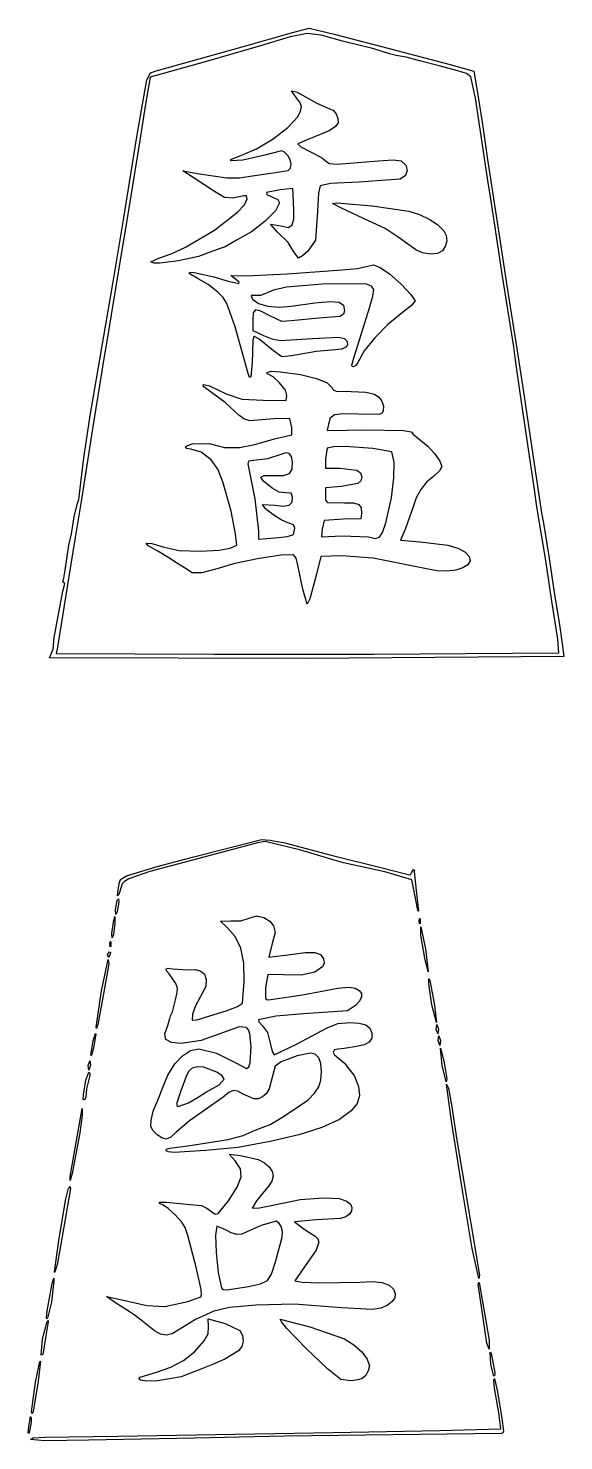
# Model space of a CAD drawing. Extents: x 42 to 612, y 45 to 848.
# Drawn here: x 48.3 to 122.4, y 265.2 to 460.7 of the extents above; entities that cross this region are included whole.
import ezdxf

# ---------------------------------------------------------------- set-up
doc = ezdxf.new("R2010")
doc.units = 0
doc.layers.get('0').update_dxf_attribs({"linetype": 'CONTINUOUS'})

msp = doc.modelspace()

# ---------------------------------------------------------------- linework, layer by layer
at = {"color": 7}
for points in [[(51.226778, 373.543142), (51.448645, 374.110065), (51.70642, 374.737895), (51.855992, 376.372173), (53.044304, 382.78144), (53.310843, 383.641335), (53.34785, 383.83128), (53.203414, 383.910284), (53.060642, 384.072262), (53.172992, 384.55002), (53.401823, 385.6745), (53.884555, 389.133821), (54.23703, 390.723305), (54.61494, 393.038409), (55.075265, 394.928778), (55.258047, 395.457945), (55.963577, 401.240493), (56.874942, 407.371735), (57.226184, 409.223819), (60.036017, 425.582159), (61.46899, 434.181118), (63.35645, 445.955076), (64.673051, 453.544199), (65.196463, 454.526624), (65.981498, 454.82174), (70.776042, 456.12394), (77.919792, 458.146468), (85.063542, 460.165397), (87.180208, 460.697368), (90.619792, 459.861999), (98.425, 457.848626), (106.513164, 455.713042), (109.97112, 454.747683), (110.307403, 452.864908), (111.130966, 447.674868), (111.893003, 442.515493), (113.656798, 431.138409), (114.575905, 425.052993), (115.486331, 419.232159), (115.997276, 416.057159), (116.805858, 410.633201), (119.33614, 393.881319), (119.696047, 391.892949), (120.373746, 387.610429), (121.181839, 382.322784), (121.833402, 378.089451), (122.230422, 375.4823), (122.447288, 373.713137), (86.803717, 373.455115), (51.226778, 373.543142)], [(108.947887, 374.126019), (121.745682, 374.246246), (121.605807, 376.144605), (120.801183, 381.396743), (119.988314, 386.688409), (118.671893, 394.748068), (118.43081, 396.500006), (116.422683, 410.236326), (115.774229, 414.734243), (115.523978, 416.586326), (113.900479, 426.640493), (112.973165, 432.858201), (112.298424, 437.356118), (111.934704, 439.605076), (111.121944, 444.896743), (110.20071, 451.022217), (109.576037, 453.952848), (108.979756, 454.420393), (107.766829, 454.808352), (105.171875, 455.48206), (102.658333, 456.137645), (100.595364, 456.700493), (99.221914, 456.935284), (98.318635, 457.157931), (96.120207, 457.829126), (91.810417, 458.912621), (88.86203, 459.740159), (86.912111, 459.960451), (84.567075, 459.493488), (80.433333, 458.25918), (72.760417, 456.042316), (65.154924, 453.915912), (64.449105, 449.923826), (63.657176, 444.896743), (62.040672, 434.974868), (60.33987, 424.656118), (59.149401, 417.380076), (58.755074, 414.998826), (57.944102, 410.104034), (57.287737, 406.137454), (55.559161, 394.890493), (54.784498, 390.194588), (53.857327, 384.506047), (52.249954, 374.717548), (52.113603, 374.12377), (74.012531, 374.05609), (96.094039, 374.060323), (108.947887, 374.125966)], [(101.961532, 430.029197), (99.624737, 431.667603), (97.691945, 432.959034), (95.382257, 434.053324), (91.678091, 435.768221), (90.421643, 436.429018), (91.016632, 436.537285), (95.920692, 436.128239), (100.98433, 435.376479), (102.451196, 434.924465), (103.81162, 434.285205), (104.97343, 433.510373), (105.844462, 432.651641), (106.166375, 432.011773), (106.23423, 431.287634), (106.053723, 430.553019), (105.630554, 429.881665), (104.955065, 429.515455), (103.970315, 429.423936), (102.898427, 429.598164), (101.961532, 430.029197)], [(84.993324, 390.620303), (85.191761, 391.487739), (84.995144, 391.974335), (84.227461, 392.235267), (83.311214, 392.632697), (82.138454, 393.382765), (81.127806, 394.187415), (80.697896, 394.74857), (82.406109, 394.665147), (83.642531, 394.557726), (84.430912, 394.693722), (84.82498, 395.097688), (84.87846, 395.794151), (84.664352, 396.347394), (83.925831, 396.390786), (83.028742, 396.490613), (82.073747, 397.04264), (80.858974, 398.019773), (80.475738, 398.56373), (80.934502, 398.779788), (82.245721, 398.773174), (83.621216, 398.79434), (84.44924, 399.068422), (84.833751, 399.670455), (84.878706, 400.675607), (84.733225, 401.405699), (84.419845, 401.813765), (83.926921, 401.907058), (83.242806, 401.692771), (81.399679, 401.098015), (79.524889, 400.843803), (78.75806, 400.755459), (78.679942, 400.380782), (79.674839, 395.56473), (80.168729, 391.067158), (80.168729, 389.957389), (82.483833, 390.1381), (84.175976, 390.354291), (84.993324, 390.620356)], [(97.795368, 392.244712), (98.561763, 395.684296), (98.908224, 398.462421), (98.95709, 400.640629), (98.64272, 402.037047), (96.01966, 402.540602), (92.179069, 402.810663), (90.578165, 402.749676), (89.682812, 402.556742), (89.429145, 401.09267), (89.429145, 399.785364), (91.430914, 399.785364), (93.80143, 399.53266), (94.305221, 399.172721), (94.456229, 398.617837), (94.347856, 398.041865), (93.930211, 397.667877), (91.611958, 397.26108), (89.429145, 397.071189), (89.429145, 396.047039), (89.462753, 395.382988), (89.740383, 395.057683), (92.088568, 395.009291), (93.298116, 394.980134), (94.037269, 394.754576), (94.38223, 394.283671), (94.409202, 393.518469), (94.323937, 392.775837), (91.867268, 392.743558), (89.240177, 392.540834), (88.973475, 391.337403), (88.877198, 390.304364), (91.732859, 390.418717), (95.38227, 390.282377), (96.31811, 390.061424), (96.919291, 390.222978), (97.355237, 390.904836), (97.795368, 392.244739)], [(101.902035, 340.271021), (101.381571, 342.817953), (97.646837, 343.897453), (91.942788, 345.147397), (90.619871, 345.541547), (86.025479, 346.925794), (81.094871, 348.099565), (80.036538, 347.906419), (70.511538, 345.403699), (65.113506, 343.940209), (62.203089, 342.963526), (61.58185, 342.558264), (61.25365, 342.26029), (61.114779, 341.783829), (60.827243, 340.783333), (60.633364, 340.604396), (60.69539, 341.047917), (60.850634, 342.318181), (61.063841, 342.846581), (61.857009, 343.338573), (66.145913, 344.634344), (71.040704, 345.942047), (80.593533, 348.369943), (81.779269, 348.30549), (83.810454, 347.917505), (90.222996, 346.212557), (97.102163, 344.509434), (100.872475, 343.550796), (101.225048, 343.516506), (101.335496, 343.797731), (101.615695, 344.222917), (101.766087, 344.146055), (101.734194, 343.96127), (102.006699, 341.336948), (102.342521, 338.489713), (102.277328, 338.480453), (102.172545, 338.813193), (101.902035, 340.2711)], [(60.355504, 338.666667), (60.589663, 339.989583), (60.788942, 340.169315), (60.823822, 339.725), (60.589663, 338.402083), (60.407468, 337.98891), (60.355504, 338.666667)], [(59.85351, 335.359878), (60.060417, 336.947378), (60.262392, 337.741128), (60.267313, 336.815086), (60.060406, 335.227586), (59.878066, 334.764142), (59.853513, 335.359878)], [(102.435604, 337.079167), (102.474808, 337.44916), (102.569058, 337.409896), (102.569058, 336.748438), (102.474808, 336.709173), (102.435604, 337.079167)], [(103.191371, 331.980249), (102.65796, 335.160938), (102.640948, 336.285417), (103.310148, 333.24628), (103.668489, 330.063581), (103.191376, 331.980249)], [(59.26672, 332.448958), (59.523, 332.845833), (59.659261, 332.729258), (59.626984, 332.448958), (59.370703, 332.052083), (59.266667, 332.448958)], [(59.573025, 333.904167), (59.612228, 334.27416), (59.706478, 334.234896), (59.706478, 333.573438), (59.612228, 333.534173), (59.573025, 333.904167)], [(57.671036, 322.416831), (58.432385, 327.431347), (59.356273, 331.7875), (59.441786, 331.192188), (58.595186, 326.495833), (57.910592, 322.801933), (57.739351, 322.214161), (57.671036, 322.416831)], [(104.171837, 325.512721), (103.764241, 328.428588), (103.741381, 329.147752), (103.881989, 328.877083), (104.526424, 325.458005), (104.798146, 323.05625), (104.171843, 325.512721)], [(104.775, 322.130208), (104.876447, 322.791667), (105.10434, 322.130208), (105.002894, 321.46875), (104.775, 322.130208)], [(56.937929, 318.558386), (57.274703, 320.524637), (57.513707, 321.380247), (57.597183, 321.552358), (57.63619, 321.468803), (57.29786, 319.484428), (57.044365, 318.557566), (56.966858, 318.426809), (56.937929, 318.558386)], [(105.039583, 320.542708), (105.14103, 321.204167), (105.368923, 320.542708), (105.267477, 319.88125), (105.039583, 320.542708)], [(105.581857, 317.117651), (105.380144, 319.516178), (105.82624, 317.715715), (106.267763, 315.317188), (106.158419, 314.854167), (105.581857, 317.117651)], [(56.556077, 317.103125), (56.78397, 317.764583), (56.885417, 317.103125), (56.657523, 316.441667), (56.556077, 317.103125)], [(70.460314, 311.921922), (71.816404, 312.708608), (72.970033, 313.438937), (74.708335, 314.422869), (75.404382, 315.202993), (75.113891, 315.661596), (74.394105, 316.182931), (72.550115, 316.891353), (71.674638, 316.911196), (70.983986, 316.716278), (70.490204, 316.312656), (70.205346, 315.706469), (69.408471, 313.589908), (68.82688, 311.947719), (68.832648, 311.546557), (69.03426, 311.414636), (70.460322, 311.921895)], [(55.915661, 313.02997), (56.250681, 315.052604), (56.67248, 316.177083), (56.806841, 316.041061), (56.780779, 315.714063), (56.343084, 313.851316), (56.244728, 312.703871), (56.059353, 312.320649), (55.861971, 312.383355), (55.915653, 313.02997)], [(109.745243, 291.769271), (108.480318, 299.508333), (106.895223, 309.402983), (106.212156, 314.527433), (106.48673, 313.979348), (106.879715, 311.679167), (107.655098, 306.784375), (108.30465, 302.683333), (110.762714, 288.065104), (110.669837, 287.602083), (109.745243, 291.769271)], [(54.091628, 301.757292), (55.755434, 311.15), (55.741993, 310.23724), (55.398054, 307.773017), (54.341625, 302.154167), (54.076375, 301.178727), (54.091615, 301.757292)], [(65.748911, 280.372741), (63.896827, 281.831838), (62.923539, 282.573783), (62.376801, 282.942189), (60.493775, 284.164881), (59.096939, 285.139342), (61.027212, 284.726671), (64.688754, 283.881486), (67.186228, 283.756867), (70.390774, 284.451346), (72.159098, 285.063062), (72.274144, 285.383975), (72.22376, 286.088296), (71.545614, 289.193076), (70.377577, 293.555208), (69.985006, 294.667199), (69.521366, 295.415864), (68.635999, 296.408131), (67.654363, 297.313244), (66.901917, 297.800474), (66.452999, 298.012617), (66.434107, 298.17822), (67.402564, 298.163932), (70.198083, 297.927236), (72.282481, 297.703055), (73.009874, 297.368251), (73.702825, 296.830115), (74.151022, 296.538359), (74.589595, 296.632815), (75.998893, 298.352369), (77.214899, 300.26827), (77.751919, 301.678366), (77.648739, 302.809884), (76.944149, 303.890071), (76.100837, 304.850535), (77.671753, 304.664322), (80.115164, 304.069776), (81.008792, 303.607576), (81.661397, 303.060179), (82.05625, 302.446108), (82.176623, 301.783935), (82.005784, 301.092182), (81.527007, 300.389422), (79.866273, 298.380282), (79.276943, 297.361266), (80.322642, 297.412225), (82.153085, 297.779017), (85.938794, 298.533159), (89.166758, 298.762314), (91.329566, 298.707413), (92.407904, 298.335356), (92.886869, 297.908557), (93.100705, 297.44289), (93.045645, 296.960872), (92.717916, 296.484992), (92.240338, 296.134049), (91.500195, 295.921483), (88.171293, 295.737015), (85.128584, 295.444862), (86.634987, 294.368432), (88.006113, 293.498879), (88.361589, 293.091394), (88.500381, 292.65163), (88.138016, 291.523976), (86.939236, 289.813127), (85.195794, 287.312285), (86.197194, 287.126442), (88.615845, 287.02045), (94.191627, 287.122314), (95.95458, 287.185761), (97.293112, 287.049898), (98.244118, 286.707077), (98.844484, 286.149521), (99.108265, 285.532804), (99.054367, 284.960378), (98.67832, 284.420654), (97.97565, 283.902124), (97.083991, 283.505698), (95.940359, 283.329142), (91.678085, 283.571765), (85.128507, 284.066298), (79.771835, 283.922761), (76.160188, 283.585153), (73.995611, 283.1016), (71.418781, 281.934417), (69.05621, 280.468044), (68.217661, 279.972188), (67.412807, 279.791795), (66.602832, 279.925701), (65.748919, 280.37282)], [(51.888766, 288.528125), (52.522133, 292.89375), (53.490347, 298.635949), (53.775655, 299.941298), (54.024808, 300.403604), (54.138071, 300.085363), (52.746788, 292.1), (52.252507, 289.532536), (52.005595, 288.632133), (51.924831, 288.455232), (51.888766, 288.528125)], [(78.776132, 286.518059), (80.460654, 286.862811), (81.402333, 287.322895), (81.963538, 288.227267), (82.50664, 289.904964), (83.441516, 293.358279), (83.465805, 294.125571), (83.299787, 294.828039), (82.992063, 295.340961), (82.591246, 295.539663), (80.544093, 294.955304), (78.456187, 294.047783), (77.83104, 293.761874), (77.141255, 293.720917), (76.389725, 293.924593), (75.579338, 294.372559), (74.393441, 294.880136), (74.200941, 293.633287), (74.287449, 291.194913), (74.586404, 288.458566), (75.031248, 286.317822), (75.242552, 286.10978), (75.814571, 286.067235), (78.776126, 286.518059)], [(50.908299, 283.128667), (51.585852, 286.940704), (51.791179, 287.675267), (51.828681, 287.226401), (51.469605, 284.334347), (50.930403, 282.140554), (50.853007, 282.039034), (50.817288, 282.156482), (50.908299, 283.128667)], [(111.796523, 278.672396), (110.595833, 286.834765), (110.709607, 287.047331), (112.106432, 279.069271), (112.097039, 277.842636), (111.796528, 278.672396)], [(50.253403, 279.247521), (50.869694, 281.672877), (51.009251, 281.792124), (51.036344, 281.612657), (50.66815, 279.398756), (50.271638, 277.083652), (50.051859, 277.017506), (50.253403, 279.247521)], [(63.802456, 273.530933), (63.597192, 273.7426), (63.792433, 273.944556), (66.013515, 274.633029), (68.037144, 275.338646), (69.779311, 276.277123), (71.296284, 277.485501), (72.644325, 279.000876), (73.194397, 279.959541), (73.216754, 280.991336), (73.185782, 282.045833), (75.562965, 281.401626), (77.589025, 280.431981), (77.960127, 279.733904), (78.045432, 278.960183), (77.852199, 278.213079), (77.387683, 277.594854), (75.498375, 276.435397), (73.776427, 275.695833), (72.172301, 275.074089), (69.453088, 274.015623), (66.220448, 273.447245), (64.673848, 273.38737), (63.802445, 273.530933)], [(91.586854, 273.653885), (89.729479, 275.108776), (86.756174, 277.929049), (84.096095, 280.69704), (83.330127, 281.618372), (83.178399, 281.995007), (87.288553, 280.93834), (92.074963, 279.251516), (93.38818, 278.429641), (94.484338, 277.443803), (95.235705, 276.432089), (95.514546, 275.532638), (95.374521, 274.836387), (95.010208, 274.208663), (94.505256, 273.753633), (93.943302, 273.575542), (93.001005, 273.451823), (91.586854, 273.653885)], [(48.702161, 269.166605), (49.285528, 273.288442), (49.722188, 275.497607), (49.879253, 276.096942), (49.958326, 276.152848), (49.627745, 273.412559), (49.194133, 270.574161), (48.951864, 269.194862), (48.78936, 268.901466), (48.702161, 269.166605)], [(112.333479, 275.722662), (112.270355, 277.41671), (112.388293, 277.250816), (112.563368, 276.302391), (112.877656, 274.570375), (112.900119, 274.243377), (112.764475, 274.107354), (112.333487, 275.722662)], [(48.570597, 265.345571), (48.938286, 265.572055), (50.547008, 265.641667), (60.682936, 265.775122), (90.487579, 266.305136), (105.268884, 266.55821), (113.708712, 266.814194), (113.431188, 269.010315), (112.861611, 272.43024), (112.770669, 273.49794), (112.850657, 273.793876), (113.248797, 271.946582), (113.849055, 268.221354), (114.096289, 266.49934), (114.017375, 266.234042), (113.798898, 266.18102), (83.740704, 265.77626), (71.305288, 265.515751), (56.589856, 265.216984), (50.50809, 265.155759), (48.570597, 265.345571)], [(48.325709, 267.096743), (48.585154, 268.529911), (48.676653, 268.350577), (48.658846, 267.692108), (48.405494, 266.302993), (48.309382, 266.151519), (48.264143, 266.232349), (48.325701, 267.096743)]]:
    msp.add_lwpolyline(points, close=True, dxfattribs=at)
for points in [[(65.226872, 428.34896), (66.34711, 428.852171), (68.082052, 429.458914), (70.03556, 430.37207), (74.043609, 432.745092), (77.261937, 435.22609), (78.228296, 436.274236), (78.581229, 437.069971), (78.485344, 437.51246), (78.118208, 437.487854), (76.596854, 437.173), (75.469258, 437.255629), (74.083312, 438.112773), (71.10203, 440.026213), (69.682328, 440.9812), (72.00215, 440.520799), (75.754219, 439.983668), (77.530873, 440.003512), (79.014365, 440.225365), (81.88852, 440.656689), (84.257944, 441.017237), (84.600198, 441.336007), (84.666646, 441.872158), (84.535873, 442.476599), (84.207265, 443.071806), (83.776405, 443.525751), (83.338866, 443.706409), (81.023762, 443.141365), (78.006956, 442.42953), (76.33227, 442.341873), (76.232263, 442.429), (76.433426, 442.582538), (77.698304, 443.067149), (79.871731, 444.016553), (82.177871, 445.399557), (84.213549, 446.944327), (85.575592, 448.378977), (85.996089, 449.154127), (86.106521, 449.841726), (85.904284, 450.479398), (85.386767, 451.104794), (84.716731, 452.046763), (85.501234, 451.8415), (88.23852, 450.332105), (90.018359, 449.551213), (90.502798, 449.334996), (90.916612, 448.836336), (91.172371, 448.203055), (91.182637, 447.582951), (90.804312, 447.073126), (89.936188, 446.500647), (86.915599, 445.268244), (85.612137, 444.716958), (86.028982, 444.303785), (87.375407, 443.597348), (88.868713, 442.817144), (89.638701, 442.226621), (90.017216, 441.956349), (91.039834, 441.88343), (96.798508, 442.363834), (98.829926, 442.483531), (99.902275, 442.325284), (100.568387, 441.764235), (100.769457, 441.027741), (100.512679, 440.304211), (99.805239, 439.782003), (94.080618, 439.368486), (90.134625, 439.183833), (88.726243, 438.883584), (88.451515, 437.868298), (88.34147, 435.366028), (88.060347, 431.359628), (86.98403, 429.83912), (86.246806, 429.16856), (85.694755, 428.889742), (85.067151, 429.749638), (84.280608, 431.036624), (82.75279, 432.527763), (81.803182, 433.568369), (83.232368, 433.32617), (84.316001, 433.132018), (84.81921, 433.502938), (85.068667, 434.246443), (85.076075, 435.482656), (84.948239, 437.725397), (84.931226, 438.49126), (83.164048, 438.326239), (81.248179, 437.938545), (81.298539, 437.675364), (82.012864, 437.359028), (82.816589, 436.976176), (83.079143, 436.529506), (82.52315, 435.433417), (81.098954, 433.995671), (79.172239, 432.53279), (77.10868, 431.361321), (75.527961, 430.46015), (74.852136, 430.212659), (73.713022, 429.808878), (71.851475, 429.109479), (69.088016, 428.50771), (66.51552, 428.191586), (65.642411, 428.199259), (65.226869, 428.34896), (65.226859, 428.348828)], [(78.714367, 412.917137), (76.919264, 419.364504), (75.785832, 422.591944), (75.262991, 423.406014), (74.524814, 424.17873), (73.198942, 425.228729), (71.819603, 426.008588), (70.575051, 426.749792), (70.649219, 426.928809), (71.244606, 426.892614), (73.992999, 426.304816), (75.958726, 425.705984), (77.432416, 425.35131), (77.46269, 425.547287), (76.989776, 425.983506), (76.33227, 426.480896), (78.448937, 426.431922), (84.137479, 426.71328), (91.148937, 427.206675), (93.856014, 427.425353), (95.314746, 427.738831), (96.085599, 427.961081), (97.034538, 427.597385), (98.297069, 426.688462), (99.900962, 425.251748), (101.27915, 423.830724), (101.864562, 422.968764), (101.348045, 422.329822), (100.106207, 421.331205), (98.090683, 419.698408), (96.256533, 417.857781), (94.797438, 416.025356), (93.907065, 414.417113), (93.634028, 413.987112), (93.302648, 413.808254), (93.133317, 413.863896), (93.090542, 414.072361), (93.402629, 415.197316), (94.426611, 418.438462), (95.534451, 422.010337), (96.012011, 423.61186), (96.120987, 424.537082), (95.832504, 425.011162), (95.117687, 425.259156), (89.561437, 425.329112), (84.044462, 424.852597), (82.223512, 424.445933), (81.030553, 423.927482), (80.41795, 423.691711), (79.773783, 423.705999), (79.1576, 423.70203), (79.312884, 423.201068), (80.139334, 422.598321), (81.451873, 422.211368), (83.038632, 422.078176), (84.687743, 422.236821), (87.973937, 422.698995), (90.09875, 422.851739), (91.339786, 422.756595), (91.922148, 422.351835), (92.070928, 421.575733), (91.944986, 421.099112), (91.433576, 420.805187), (88.503104, 420.549229), (84.666646, 420.192967), (83.405303, 420.097029), (81.813268, 420.832545), (80.467054, 421.526467), (79.73614, 421.695959), (79.434219, 421.300222), (79.374979, 420.298404), (79.374979, 418.850948), (80.863085, 418.146971), (82.007236, 417.679135), (83.190207, 417.477205), (87.655876, 417.757293), (91.307343, 417.945438), (92.095225, 417.753483), (92.447234, 417.348988), (92.488478, 416.865276), (92.21416, 416.500336), (91.646441, 416.269911), (90.807484, 416.18961), (88.152198, 415.954263), (84.742824, 415.349452), (83.394558, 415.210969), (82.229283, 416.0207), (80.242182, 417.677203), (79.59765, 418.041693), (79.459172, 417.933399), (79.373492, 417.451593), (79.277041, 414.425712), (79.078317, 412.445465), (78.90556, 412.344209), (78.714367, 412.917243), (78.714367, 412.917243)], [(86.320622, 383.038826), (85.587951, 386.373079), (85.358478, 387.3441), (85.018176, 387.800771), (83.232225, 387.747219), (80.023012, 387.254221), (76.695961, 386.559081), (74.556506, 385.899078), (72.313908, 385.310142), (70.993061, 385.31755), (69.894585, 385.991603), (68.587551, 386.820675), (67.973295, 387.247209), (66.236194, 388.306416), (64.866943, 389.02984), (64.600339, 389.394303), (65.370152, 389.356759), (67.11015, 388.874159), (69.182917, 388.399787), (72.098958, 388.309511), (74.735137, 388.427278), (76.221384, 388.737343), (77.168806, 389.137525), (76.981434, 390.691079), (76.390646, 393.827503), (75.228246, 397.898567), (74.535684, 399.658311), (73.587983, 400.933364), (72.198905, 402.030644), (70.804797, 402.431091), (70.185105, 402.509276), (70.02385, 402.700675), (70.303271, 402.940467), (71.005615, 403.163881), (73.322662, 403.190075), (75.468065, 402.668079), (77.521178, 402.663845), (79.641978, 403.094058), (82.363067, 403.850581), (84.798958, 404.430839), (84.765541, 405.435541), (84.500958, 406.669266), (82.285417, 406.630373), (78.943449, 406.372563), (78.118224, 406.617117), (77.439673, 407.155915), (75.548456, 408.892428), (73.634354, 410.282496), (72.580085, 411.075902), (72.455752, 411.2827), (72.582992, 411.380623), (73.36844, 411.21367), (75.670833, 410.095303), (77.83299, 409.358333), (80.830208, 409.205933), (84.005208, 409.177993), (84.082652, 409.840536), (83.894142, 410.609045), (83.08064, 411.626473), (82.199993, 412.419879), (81.598521, 412.749868), (81.365894, 412.834032), (81.373303, 413.036994), (81.919985, 413.207015), (83.174856, 413.152405), (85.99619, 412.750476), (88.199598, 412.220463), (89.68545, 411.593612), (90.354129, 410.901145), (90.516101, 410.625316), (90.897403, 410.4708), (93.01408, 410.392642), (95.033695, 410.303715), (96.237716, 410.050906), (96.827208, 409.631277), (97.254071, 409.055173), (97.476133, 408.402473), (97.451209, 407.753), (97.303852, 407.408592), (96.889917, 407.242142), (94.025262, 407.268336), (91.8826, 407.308764), (90.681003, 407.1629), (90.110016, 406.729248), (89.859191, 405.906288), (89.694676, 405.015674), (95.052015, 405.084068), (100.247945, 405.016732), (101.297589, 404.831391), (101.599979, 404.520374), (102.639807, 403.63357), (103.601454, 402.851382), (104.552271, 401.811675), (105.279087, 400.777922), (105.568729, 400.01362), (105.24073, 399.429737), (104.44425, 398.710997), (103.446673, 397.846524), (102.629454, 396.832508), (102.004617, 395.686968), (101.584183, 394.427895), (100.507049, 391.466811), (99.83516, 389.820388), (102.539744, 389.605441), (106.371562, 389.116993), (107.761723, 388.70345), (108.734979, 388.192169), (109.349707, 387.546824), (109.468674, 386.945505), (109.157569, 386.416973), (108.482077, 385.990042), (107.507892, 385.69355), (106.300693, 385.556257), (104.926172, 385.606978), (103.450017, 385.874551), (96.040281, 387.342936), (91.662012, 387.67848), (88.78634, 387.586141), (88.148004, 384.940307), (87.281041, 381.716042), (86.888693, 380.976849), (86.320601, 383.038959)], [(67.349764, 305.30755), (67.407711, 305.499744), (67.88604, 305.668363), (70.379167, 305.997504), (75.957152, 306.838747), (78.026747, 307.423423), (79.680406, 308.132057), (80.677184, 308.504087), (81.757422, 308.954435), (83.640843, 310.022399), (86.998231, 312.312632), (87.928357, 313.268386), (88.511761, 314.151089), (88.813841, 315.095731), (88.9, 316.237276), (88.802091, 317.359983), (88.510877, 318.168893), (88.030137, 318.657658), (87.363644, 318.81998), (85.512145, 318.46094), (83.296961, 317.622502), (82.450667, 317.014463), (82.14146, 315.806508), (81.620056, 313.858063), (81.216778, 313.195282), (80.726687, 312.745464), (80.155971, 312.512578), (79.510808, 312.500671), (78.021878, 313.155304), (77.316364, 313.551464), (76.70655, 313.625045), (76.06742, 313.356519), (75.273958, 312.726388), (70.622999, 309.444655), (68.77884, 307.868055), (67.999306, 307.196146), (67.385229, 306.916667), (66.759029, 307.079915), (66.101992, 307.496289), (65.550375, 308.055804), (65.240429, 308.648418), (65.288626, 309.496248), (65.591756, 310.774927), (66.453229, 312.856562), (66.675, 313.510877), (67.614078, 315.773065), (68.561283, 317.311749), (69.629965, 318.46475), (70.757627, 319.178966), (71.881783, 319.401216), (74.326893, 318.794156), (77.016914, 317.481717), (78.520438, 316.70625), (78.822886, 316.902148), (79.029579, 317.479997), (79.143505, 319.722606), (78.976098, 321.500553), (78.78464, 322.039774), (78.489791, 322.365793), (77.495247, 322.438236), (75.803125, 321.837764), (72.220524, 320.557393), (69.439896, 320.147844), (68.086862, 320.285904), (67.344147, 320.724292), (67.189649, 321.492668), (67.601267, 322.620772), (67.859905, 323.594677), (67.959428, 323.958506), (68.263415, 324.527836), (68.677105, 326.215693), (68.913584, 327.210155), (68.922606, 327.799859), (68.711318, 328.475287), (67.76665, 329.772963), (67.40389, 330.193174), (67.372759, 330.468076), (67.655133, 330.570443), (68.232893, 330.473076), (70.35854, 330.362878), (71.449462, 330.371873), (72.194618, 330.175553), (72.658581, 329.740128), (72.905924, 329.031944), (72.863938, 328.027268), (72.139159, 326.673157), (71.424599, 325.352013), (71.019667, 324.228301), (70.955937, 323.393461), (71.59938, 323.427355), (75.686409, 324.667668), (77.249732, 325.293461), (77.923456, 325.716847), (78.159742, 328.701691), (78.107646, 331.26807), (77.709059, 333.337165), (76.946249, 334.965437), (75.801485, 336.209322), (74.877081, 337.100968), (76.34618, 337.133195), (77.7157, 337.148276), (78.854573, 337.480063), (79.887008, 337.81029), (80.891195, 337.569757), (81.71606, 337.091814), (82.247221, 336.445357), (82.448448, 335.533021), (82.039259, 333.973752), (81.609517, 332.110689), (84.610133, 332.451472), (86.646565, 332.731877), (87.9759, 332.74299), (88.765457, 332.463616), (89.182556, 331.872564), (89.262447, 331.304688), (89.067092, 330.799017), (87.957327, 330.01667), (86.066617, 329.610059), (83.608323, 329.663743), (81.459581, 329.717082), (81.132908, 327.884975), (81.140501, 326.374575), (81.399195, 326.179709), (81.888534, 326.225032), (86.254159, 326.898609), (91.146196, 327.817136), (92.735966, 327.950909), (93.539064, 327.788931), (94.125513, 327.498181), (94.407583, 327.09067), (94.409964, 326.58939), (94.140028, 326.024028), (93.60526, 325.424218), (92.480781, 324.691269), (90.487526, 324.546436), (86.386485, 324.261374), (82.551789, 323.917151), (80.146123, 323.439208), (80.21905, 323.12991), (80.712035, 322.582566), (81.399724, 321.672188), (81.790775, 320.212059), (82.071588, 319.044161), (82.344244, 318.558413), (85.424828, 320.05479), (89.664916, 322.303749), (91.156176, 322.90811), (92.847192, 323.056329), (94.117136, 322.977775), (95.007417, 322.726632), (95.566166, 322.279724), (95.841518, 321.613848), (95.839931, 320.890291), (95.504701, 320.350224), (94.811363, 319.971896), (93.735544, 319.733507), (92.008793, 319.470643), (91.148897, 319.385236), (90.66934, 319.252124), (90.487439, 318.955288), (90.685993, 318.558413), (92.059861, 317.438246), (93.463036, 315.647996), (94.035761, 314.190777), (94.156109, 312.955067), (93.816207, 311.857152), (93.008172, 310.813318), (91.390303, 309.642192), (88.957023, 308.537531), (85.736319, 307.509889), (81.756189, 306.569824), (77.289202, 305.736969), (72.81078, 305.330516), (68.461062, 305.08276), (67.648884, 305.136788), (67.349703, 305.307762), (67.349703, 305.307709)]]:
    msp.add_lwpolyline(points, dxfattribs=at)

doc.saveas('drawing.dxf')
